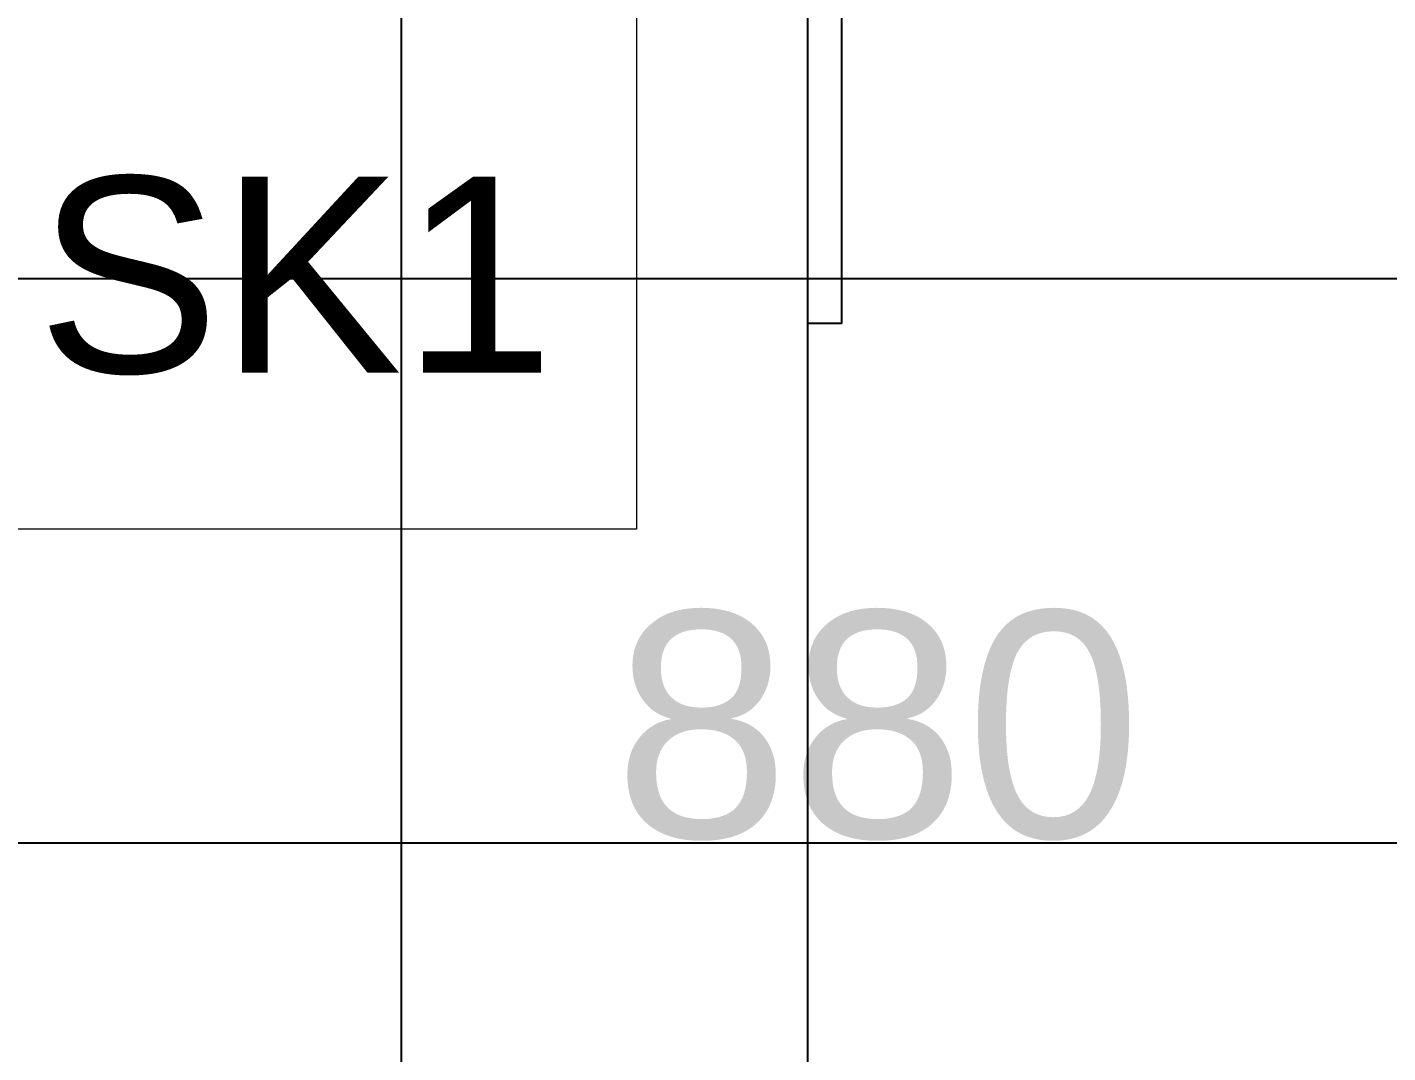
# Model space of a CAD drawing. Header units: millimetres. Extents: x -1932176 to 78768, y -1967 to 1266654.
# Drawn here: x -250595 to -249994, y 459802 to 460255 of the extents above; entities that cross this region are included whole.
import ezdxf

# ---------------------------------------------------------------- set-up
doc = ezdxf.new("R2010")
doc.units = ezdxf.units.MM
doc.layers.add('NAMES', color=252, linetype='Continuous', lineweight=15)
doc.styles.get("Standard").update_dxf_attribs({"font": 'arial.ttf'})
doc.dimstyles.new('ISO-25', dxfattribs={"dimtxt": 150, "dimasz": 2.5, "dimexe": 1.25, "dimexo": 0.625, "dimtad": 1, "dimtxsty": 'Standard', "dimcen": 2.5, "dimadec": 0, "dimazin": 0, "dimtfac": 1, "dimtmove": 0, "dimatfit": 3, "dimfxl": 1, "dimarcsym": 0})

# ---------------------------------------------------------------- blocks, each defined once
blk = doc.blocks.new('*D582')
at = {"color": 0, "lineweight": -2, "ltscale": 30, "transparency": 16777216}
for p, q in [((-250660.45, 460809.23), (-250660.45, 459893.2)), ((-249777.99, 460809.23), (-249777.99, 459893.2)), ((-249780.49, 459894.45), (-250657.95, 459894.45))]:
    blk.add_line(p, q, dxfattribs=at)
at = {"color": 0, "ltscale": 30, "transparency": 16777216}
for points in [[(-250657.95, 459894.87), (-250657.95, 459894.04), (-250660.45, 459894.45)], [(-249780.49, 459894.87), (-249780.49, 459894.04), (-249777.99, 459894.45)]]:
    blk.add_solid(points, dxfattribs=at)
at = {"layer": 'Defpoints', "color": 0, "ltscale": 30, "transparency": 16777216}
for p in [(-250660.45, 460809.85), (-249777.99, 460809.85), (-250660.45, 459894.45)]:
    blk.add_point(p, dxfattribs=at)
at = {"color": 0, "ltscale": 30, "transparency": 16777216, "insert": (-250219.22, 459946.13), "char_height": 100, "attachment_point": 5}
blk.add_mtext('880', dxfattribs=at)

msp = doc.modelspace()

# ---------------------------------------------------------------- linework, layer by layer
at = {"ltscale": 30}
for p, q in [((-250429.55533, 461677.37665), (-250429.55533, 458924.82073)), ((-251726.44216, 460143.72501), (-248332.22967, 460143.72501))]:
    msp.add_line(p, q, dxfattribs=at)
for p, q in [((-250249.99166, 459309.85055), (-250249.99166, 460708.4612)), ((-250234.99166, 460123.95339), (-250234.99166, 460708.4612)), ((-250234.99166, 460123.95339), (-250249.99166, 460123.95339))]:
    msp.add_line(p, q)
at = {"layer": 'NAMES'}
msp.add_lwpolyline([(-250889.33477, 460448.53584), (-250325.6945, 460448.53584), (-250325.6945, 460033.08039), (-250889.33477, 460033.08039)], close=True, dxfattribs=at)

# ---------------------------------------------------------------- texts
msp.add_text('SK1', height=86.55611, dxfattribs=at).set_placement((-250590.38641, 460102.18505))

# ---------------------------------------------------------------- dimensions: what is measured, and where the dimension line sits
at = {"color": 252, "ltscale": 30}
dim = msp.add_linear_dim(base=(-250660.45184, 459894.452), p1=(-249777.99103, 460809.85055), p2=(-250660.45184, 460809.85055), text='880', dimstyle='ISO-25', override={"dimtxt": 100}, dxfattribs=at)
dim.commit()
dim.dimension.update_dxf_attribs({"geometry": '*D582', "text_midpoint": (-250219.22144, 459946.13429)})

doc.saveas('drawing.dxf')
